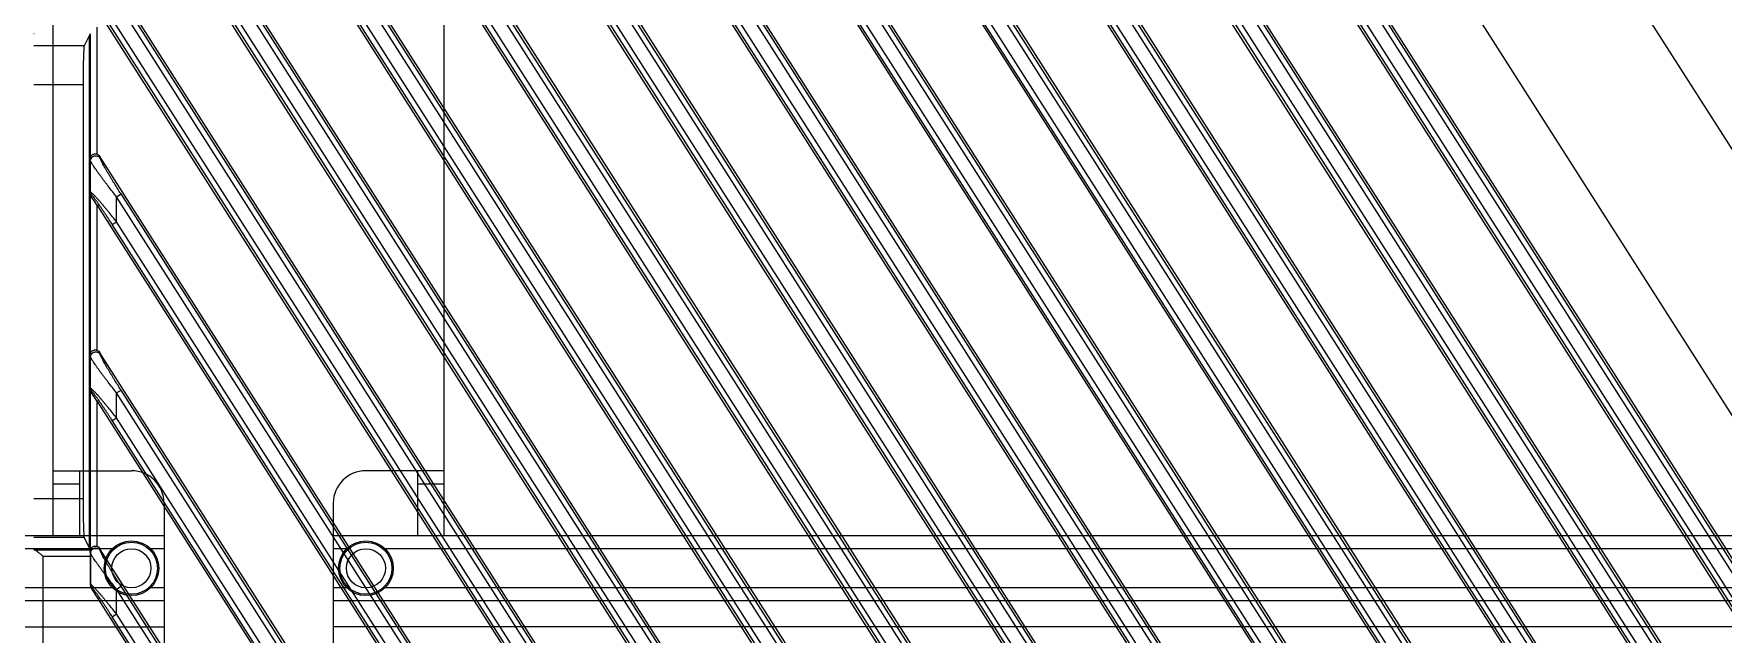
# Model space of a CAD drawing. Header units: millimetres. Extents: x 562 to 17351, y 2396 to 6995.
# Drawn here: x 12738.8 to 12868.5, y 5307.1 to 5353.3 of the extents above; entities that cross this region are included whole.
import ezdxf

# ---------------------------------------------------------------- set-up
doc = ezdxf.new("R2010")
doc.units = ezdxf.units.MM
doc.layers.add('02___PRT_ALL_AXES', color=7, linetype='Continuous')

# ---------------------------------------------------------------- blocks, each defined once
blk = doc.blocks.new('DTGCNV')
at = {"color": 7, "linetype": 'Continuous'}
for p, q in [((12719.01, 4978.83), (12910.96, 4677.53)), ((12735.19, 4973.91), (12923.33, 4678.59)), ((12903.91, 4677.66), (12717.35, 4970.49)), ((12902.32, 4679.06), (12718.67, 4967.34)), ((12902.66, 4679.27), (12719.01, 4967.55)), ((12717.32, 4966.45), (12901.38, 4677.53)), ((12718.33, 4965.21), (12900.77, 4678.84)), ((12718.67, 4965.42), (12901.1, 4679.06)), ((12894.31, 4677.66), (12717.35, 4955.42)), ((12892.72, 4679.06), (12718.67, 4952.26)), ((12893.06, 4679.27), (12719.01, 4952.48)), ((12717.32, 4951.38), (12891.78, 4677.53)), ((12718.33, 4950.13), (12891.16, 4678.84)), ((12718.67, 4950.35), (12891.5, 4679.06)), ((12887.42, 4673.4), (12717.35, 4940.34)), ((12885.86, 4674.75), (12718.67, 4937.19)), ((12886.2, 4674.96), (12719.01, 4937.4)), ((12717.32, 4936.3), (12884.81, 4673.4)), ((12884.3, 4674.53), (12718.33, 4935.06)), ((12884.64, 4674.75), (12718.67, 4935.27)), ((12877.81, 4673.4), (12717.35, 4925.27)), ((12876.26, 4674.75), (12718.67, 4922.11)), ((12876.59, 4674.96), (12719.01, 4922.32)), ((12717.32, 4921.23), (12875.2, 4673.4)), ((12874.7, 4674.53), (12718.33, 4919.98)), ((12875.04, 4674.75), (12718.67, 4920.19)), ((12868.21, 4673.4), (12717.35, 4910.19)), ((12866.65, 4674.75), (12718.67, 4907.04)), ((12866.99, 4674.96), (12719.01, 4907.25)), ((12865.1, 4674.53), (12718.33, 4904.91)), ((12865.43, 4674.75), (12718.67, 4905.12)), ((12721.45, 4899.66), (12865.6, 4673.4)), ((12858.6, 4673.4), (12721.7, 4888.29)), ((12857.38, 4674.96), (12723.32, 4885.41)), ((12721.45, 4884.59), (12853.36, 4677.53)), ((12857.05, 4674.75), (12722.98, 4885.2)), ((12855.49, 4674.53), (12722.64, 4883.07)), ((12855.83, 4674.75), (12722.98, 4883.28)), ((12846.29, 4677.66), (12721.7, 4873.22)), ((12844.7, 4679.06), (12722.98, 4870.12)), ((12845.04, 4679.27), (12723.32, 4870.33)), ((12721.45, 4869.51), (12843.76, 4677.53)), ((12722.64, 4867.99), (12843.14, 4678.84)), ((12722.98, 4868.2), (12843.48, 4679.06)), ((12717.92, 4859.98), (12834.15, 4677.53)), ((12836.68, 4677.66), (12720.44, 4860.12)), ((12719.18, 4858.35), (12833.54, 4678.84)), ((12719.51, 4858.57), (12833.87, 4679.06)), ((12835.09, 4679.06), (12720.73, 4858.57)), ((12835.43, 4679.27), (12721.07, 4858.78)), ((12827.08, 4677.66), (12717.35, 4849.89)), ((12825.49, 4679.06), (12718.67, 4846.73)), ((12825.83, 4679.27), (12719.01, 4846.95)), ((12717.32, 4845.85), (12824.55, 4677.53)), ((12718.33, 4844.6), (12823.93, 4678.84)), ((12718.67, 4844.82), (12824.27, 4679.06)), ((12817.47, 4677.66), (12717.35, 4834.81)), ((12717.32, 4830.77), (12814.94, 4677.53)), ((12815.89, 4679.06), (12718.67, 4831.66)), ((12816.22, 4679.27), (12719.01, 4831.87)), ((12718.33, 4829.53), (12814.33, 4678.84)), ((12718.67, 4829.74), (12814.67, 4679.06)), ((12810.58, 4673.4), (12717.35, 4819.74)), ((12809.03, 4674.75), (12718.67, 4816.58)), ((12809.36, 4674.96), (12719.01, 4816.8)), ((12717.32, 4815.7), (12807.97, 4673.4)), ((12807.47, 4674.53), (12718.33, 4814.45)), ((12807.81, 4674.75), (12718.67, 4814.67)), ((12721.45, 4807.77), (12721.45, 4798.02)), ((12720.49, 4806.35), (12716.62, 4806.35)), ((12720.95, 4807.27), (12720.49, 4806.35)), ((12720.87, 4807.1), (12720.87, 4767.8)), ((12720.95, 4807.27), (12720.95, 4797.72)), ((12720.42, 4803.35), (12716.62, 4803.35)), ((12720.42, 4803.35), (12720.42, 4771.54)), ((12720.98, 4797.51), (12720.95, 4797.72)), ((12720.98, 4795.08), (12720.98, 4797.51)), ((12721.72, 4797.72), (12721.7, 4797.84)), ((12800.98, 4673.4), (12721.7, 4797.84)), ((12720.95, 4794.96), (12720.98, 4795.08)), ((12720.95, 4794.96), (12720.95, 4782.64)), ((12721.02, 4794.77), (12721.04, 4794.87)), ((12722.98, 4794.74), (12723.32, 4794.96)), ((12722.98, 4792.83), (12722.98, 4794.74)), ((12799.42, 4674.75), (12722.98, 4794.74)), ((12799.76, 4674.96), (12723.32, 4794.96)), ((12721.45, 4794.13), (12721.45, 4782.94)), ((12721.45, 4794.13), (12798.37, 4673.4)), ((12722.64, 4792.61), (12722.98, 4792.83)), ((12797.87, 4674.53), (12722.64, 4792.61)), ((12798.2, 4674.75), (12722.98, 4792.83)), ((12721.72, 4782.65), (12721.7, 4782.76)), ((12791.37, 4673.4), (12721.7, 4782.76)), ((12720.98, 4782.43), (12720.95, 4782.64)), ((12720.98, 4780.01), (12720.98, 4782.43)), ((12720.95, 4779.88), (12720.98, 4780.01)), ((12720.95, 4779.88), (12720.95, 4767.62)), ((12721.02, 4779.69), (12721.04, 4779.79)), ((12721.45, 4779.06), (12721.45, 4767.87)), ((12721.45, 4779.06), (12788.77, 4673.4)), ((12722.98, 4779.67), (12723.32, 4779.88)), ((12722.98, 4777.75), (12722.98, 4779.67)), ((12789.82, 4674.75), (12722.98, 4779.67)), ((12790.16, 4674.96), (12723.32, 4779.88)), ((12722.64, 4777.54), (12722.98, 4777.75)), ((12788.6, 4674.75), (12722.98, 4777.75)), ((12788.26, 4674.53), (12722.64, 4777.54)), ((12720.42, 4771.54), (12716.62, 4771.54)), ((12720.49, 4768.55), (12716.62, 4768.55)), ((12720.49, 4768.55), (12720.95, 4767.62)), ((12716.66, 4767.62), (12720.95, 4767.62)), ((12720.95, 4767.62), (12720.95, 4767.62)), ((12720.96, 4767.51), (12720.98, 4767.36)), ((12720.98, 4764.93), (12720.98, 4767.36)), ((12721.72, 4767.57), (12721.7, 4767.69)), ((12781.77, 4673.4), (12721.7, 4767.69)), ((12717.32, 4767.12), (12717.32, 4759.48)), ((12717.32, 4767.12), (12720.97, 4767.12)), ((12720.97, 4767.12), (12720.97, 4764.87)), ((12720.98, 4764.93), (12720.97, 4764.87)), ((12721.04, 4764.72), (12721.03, 4764.65)), ((12721.03, 4764.65), (12779.16, 4673.4)), ((12722.98, 4764.59), (12723.32, 4764.81)), ((12780.55, 4674.96), (12723.32, 4764.81)), ((12722.98, 4762.68), (12722.98, 4764.59)), ((12780.22, 4674.75), (12722.98, 4764.59)), ((12722.64, 4762.46), (12722.98, 4762.68)), ((12778.66, 4674.53), (12722.64, 4762.46)), ((12779, 4674.75), (12722.98, 4762.68))]:
    blk.add_line(p, q, dxfattribs=at)
for centre in [(12721.38, 4795.09), (12721.38, 4780.01), (12721.38, 4764.93)]:
    blk.add_arc(centre, 0.396, 180.208, 212.9741, dxfattribs=at)
for centre, major_axis, ratio, start_param, end_param in [((12717.32, 4807.26), (0.7, 0), 0.052408, 2.812592, 3.141593), ((12720.49, 4803.35), (0, 3), 0.026186, 0.05236, 1.570796), ((12721.45, 4807.27), (0.5, 0), 0.052408, 3.089233, 3.115413), ((12721.37, 4797.62), (-0.052, 0.405), 0.97951, -1.123245, -0.349373), ((12721.45, 4794.05), (-0.499, 0.789), 0.046753, -1.496981, -0.460321), ((12721.37, 4782.54), (-0.052, 0.405), 0.97951, -1.123245, -0.349373), ((12721.45, 4778.98), (-0.499, 0.789), 0.046753, -1.496981, -0.460321), ((12720.49, 4771.54), (0, 3), 0.026186, -4.712389, -3.193953), ((12717.32, 4767.63), (0.7, 0), 0.052408, 3.141593, 3.470593), ((12720.95, 4767.12), (0, 0.5), 0.026186, -1.570796, -0.696436), ((12721.37, 4767.47), (-0.052, 0.405), 0.97951, -1.123245, -0.349373), ((12721.37, 4764.87), (0.085, 0.394), 0.992337, -4.49891, -3.92942)]:
    blk.add_ellipse(centre, major_axis=major_axis, ratio=ratio, start_param=start_param, end_param=end_param, dxfattribs=at)
for points, knots in [([(12721.45, 4798.02), (12721.42, 4798.02), (12721.35, 4798.03), (12721.25, 4798.02), (12721.16, 4797.99), (12721.09, 4797.95), (12721.03, 4797.9), (12720.99, 4797.84), (12720.96, 4797.78), (12720.95, 4797.74), (12720.95, 4797.72)], [0, 0, 0, 0, 0.160899, 0.314742, 0.456494, 0.584742, 0.700638, 0.806545, 0.905309, 1, 1, 1, 1]), ([(12720.98, 4797.51), (12720.98, 4797.53), (12720.98, 4797.57), (12721, 4797.63), (12721.02, 4797.69), (12721.06, 4797.74), (12721.1, 4797.79), (12721.15, 4797.83), (12721.21, 4797.86), (12721.27, 4797.88), (12721.33, 4797.9), (12721.39, 4797.9), (12721.46, 4797.89), (12721.52, 4797.88), (12721.58, 4797.85), (12721.63, 4797.82), (12721.68, 4797.77), (12721.7, 4797.74), (12721.72, 4797.72)], [0, 0, 0, 0, 0.061771, 0.123674, 0.185724, 0.247974, 0.310429, 0.373081, 0.435901, 0.498841, 0.561846, 0.62485, 0.687789, 0.750605, 0.813254, 0.8757, 0.937956, 1, 1, 1, 1]), ([(12722.98, 4794.74), (12722.87, 4794.88), (12722.65, 4795.16), (12722.39, 4795.5), (12722.18, 4795.77), (12722.02, 4795.97), (12721.87, 4796.17), (12721.73, 4796.37), (12721.59, 4796.56), (12721.46, 4796.74), (12721.34, 4796.91), (12721.25, 4797.05), (12721.18, 4797.15), (12721.13, 4797.22), (12721.09, 4797.29), (12721.06, 4797.35), (12721.03, 4797.4), (12721.01, 4797.44), (12720.99, 4797.46), (12720.99, 4797.48), (12720.98, 4797.49), (12720.98, 4797.5), (12720.98, 4797.51)], [0, 0, 0, 0, 0.154445, 0.30727, 0.382534, 0.456692, 0.529432, 0.600377, 0.669045, 0.734822, 0.796897, 0.854183, 0.880595, 0.905226, 0.927827, 0.94811, 0.965769, 0.980485, 0.986646, 0.991965, 0.996419, 1, 1, 1, 1]), ([(12723.32, 4794.96), (12723.23, 4795.09), (12723.06, 4795.36), (12722.86, 4795.69), (12722.69, 4795.95), (12722.57, 4796.15), (12722.46, 4796.34), (12722.34, 4796.53), (12722.23, 4796.72), (12722.13, 4796.9), (12722.03, 4797.08), (12721.95, 4797.22), (12721.89, 4797.33), (12721.85, 4797.4), (12721.82, 4797.47), (12721.79, 4797.54), (12721.76, 4797.6), (12721.74, 4797.64), (12721.73, 4797.67), (12721.72, 4797.69), (12721.72, 4797.71), (12721.72, 4797.72), (12721.72, 4797.72)], [0, 0, 0, 0, 0.147854, 0.294636, 0.367264, 0.439153, 0.510088, 0.579799, 0.647935, 0.714028, 0.777425, 0.83718, 0.86528, 0.891898, 0.916748, 0.939475, 0.959663, 0.976821, 0.984101, 0.990427, 0.995741, 1, 1, 1, 1]), ([(12720.95, 4794.96), (12720.95, 4794.94), (12720.96, 4794.91), (12720.97, 4794.86), (12720.99, 4794.81), (12721.01, 4794.78), (12721.02, 4794.77)], [0, 0, 0, 0, 0.23991, 0.484403, 0.736695, 1, 1, 1, 1]), ([(12722.98, 4792.83), (12722.88, 4792.96), (12722.67, 4793.21), (12722.41, 4793.53), (12722.2, 4793.78), (12722.05, 4793.96), (12721.9, 4794.14), (12721.76, 4794.31), (12721.64, 4794.45), (12721.54, 4794.55), (12721.47, 4794.63), (12721.41, 4794.7), (12721.35, 4794.77), (12721.29, 4794.83), (12721.23, 4794.89), (12721.18, 4794.94), (12721.13, 4794.98), (12721.09, 4795.02), (12721.06, 4795.05), (12721.04, 4795.07), (12721.02, 4795.08), (12721.01, 4795.08), (12721, 4795.09), (12721, 4795.09), (12720.99, 4795.09), (12720.99, 4795.09), (12720.98, 4795.09), (12720.98, 4795.09), (12720.98, 4795.09), (12720.98, 4795.08)], [0, 0, 0, 0, 0.163599, 0.325517, 0.405208, 0.483611, 0.560291, 0.634699, 0.706102, 0.740385, 0.773533, 0.805367, 0.835691, 0.864271, 0.890851, 0.915138, 0.936821, 0.955575, 0.97109, 0.977548, 0.983108, 0.987753, 0.991491, 0.994362, 0.995508, 0.996494, 0.997369, 0.998198, 1, 1, 1, 1]), ([(12722.64, 4792.61), (12722.56, 4792.74), (12722.45, 4792.92), (12722.29, 4793.16), (12722.17, 4793.34), (12722.05, 4793.52), (12721.93, 4793.7), (12721.82, 4793.87), (12721.7, 4794.04), (12721.61, 4794.18), (12721.53, 4794.28), (12721.48, 4794.36), (12721.42, 4794.44), (12721.37, 4794.51), (12721.32, 4794.57), (12721.27, 4794.64), (12721.23, 4794.7), (12721.19, 4794.75), (12721.15, 4794.79), (12721.12, 4794.82), (12721.1, 4794.84), (12721.09, 4794.86), (12721.07, 4794.87), (12721.07, 4794.87), (12721.06, 4794.88), (12721.05, 4794.88), (12721.05, 4794.88), (12721.05, 4794.88), (12721.05, 4794.88), (12721.04, 4794.87), (12721.04, 4794.87), (12721.04, 4794.87)], [0, 0, 0, 0, 0.15694, 0.235083, 0.312792, 0.389889, 0.466133, 0.541222, 0.614757, 0.686184, 0.720877, 0.754726, 0.78758, 0.819246, 0.849499, 0.878053, 0.90457, 0.928641, 0.949798, 0.96753, 0.974953, 0.981338, 0.986644, 0.990849, 0.993984, 0.99519, 0.9962, 0.997085, 0.997946, 0.99889, 1, 1, 1, 1]), ([(12721.45, 4782.94), (12721.42, 4782.95), (12721.35, 4782.96), (12721.25, 4782.95), (12721.16, 4782.92), (12721.09, 4782.88), (12721.03, 4782.83), (12720.99, 4782.77), (12720.96, 4782.71), (12720.95, 4782.66), (12720.95, 4782.64)], [0, 0, 0, 0, 0.160899, 0.314742, 0.456494, 0.584742, 0.700638, 0.806545, 0.905309, 1, 1, 1, 1]), ([(12720.98, 4782.43), (12720.98, 4782.45), (12720.98, 4782.49), (12721, 4782.56), (12721.02, 4782.61), (12721.06, 4782.67), (12721.1, 4782.71), (12721.15, 4782.75), (12721.21, 4782.79), (12721.27, 4782.81), (12721.33, 4782.82), (12721.39, 4782.83), (12721.46, 4782.82), (12721.52, 4782.8), (12721.58, 4782.78), (12721.63, 4782.74), (12721.68, 4782.7), (12721.7, 4782.66), (12721.72, 4782.65)], [0, 0, 0, 0, 0.061771, 0.123674, 0.185724, 0.247974, 0.310429, 0.373081, 0.435901, 0.498841, 0.561846, 0.62485, 0.687789, 0.750605, 0.813254, 0.8757, 0.937956, 1, 1, 1, 1]), ([(12722.98, 4779.67), (12722.87, 4779.81), (12722.65, 4780.08), (12722.39, 4780.42), (12722.18, 4780.7), (12722.02, 4780.9), (12721.87, 4781.1), (12721.73, 4781.29), (12721.59, 4781.48), (12721.46, 4781.66), (12721.34, 4781.84), (12721.25, 4781.97), (12721.18, 4782.08), (12721.13, 4782.15), (12721.09, 4782.21), (12721.06, 4782.27), (12721.03, 4782.32), (12721.01, 4782.36), (12720.99, 4782.39), (12720.99, 4782.4), (12720.98, 4782.42), (12720.98, 4782.43), (12720.98, 4782.43)], [0, 0, 0, 0, 0.154445, 0.30727, 0.382534, 0.456692, 0.529432, 0.600377, 0.669045, 0.734822, 0.796897, 0.854183, 0.880595, 0.905226, 0.927827, 0.94811, 0.965769, 0.980485, 0.986646, 0.991965, 0.996419, 1, 1, 1, 1]), ([(12723.32, 4779.88), (12723.23, 4780.01), (12723.06, 4780.28), (12722.86, 4780.61), (12722.69, 4780.88), (12722.57, 4781.07), (12722.46, 4781.27), (12722.34, 4781.46), (12722.23, 4781.65), (12722.13, 4781.83), (12722.03, 4782), (12721.95, 4782.15), (12721.89, 4782.25), (12721.85, 4782.33), (12721.82, 4782.4), (12721.79, 4782.46), (12721.76, 4782.52), (12721.74, 4782.57), (12721.73, 4782.6), (12721.72, 4782.62), (12721.72, 4782.63), (12721.72, 4782.64), (12721.72, 4782.65)], [0, 0, 0, 0, 0.147854, 0.294636, 0.367264, 0.439153, 0.510088, 0.579799, 0.647935, 0.714028, 0.777425, 0.83718, 0.86528, 0.891898, 0.916748, 0.939475, 0.959663, 0.976821, 0.984101, 0.990427, 0.995741, 1, 1, 1, 1]), ([(12720.95, 4779.88), (12720.95, 4779.87), (12720.96, 4779.83), (12720.97, 4779.78), (12720.99, 4779.74), (12721.01, 4779.71), (12721.02, 4779.69)], [0, 0, 0, 0, 0.23991, 0.484403, 0.736695, 1, 1, 1, 1]), ([(12722.98, 4777.75), (12722.88, 4777.88), (12722.67, 4778.14), (12722.41, 4778.46), (12722.2, 4778.7), (12722.05, 4778.89), (12721.9, 4779.06), (12721.76, 4779.23), (12721.64, 4779.37), (12721.54, 4779.48), (12721.47, 4779.55), (12721.41, 4779.62), (12721.35, 4779.69), (12721.29, 4779.75), (12721.23, 4779.81), (12721.18, 4779.86), (12721.13, 4779.91), (12721.09, 4779.95), (12721.06, 4779.97), (12721.04, 4779.99), (12721.02, 4780), (12721.01, 4780.01), (12721, 4780.01), (12721, 4780.02), (12720.99, 4780.02), (12720.99, 4780.02), (12720.98, 4780.02), (12720.98, 4780.01), (12720.98, 4780.01), (12720.98, 4780.01)], [0, 0, 0, 0, 0.163599, 0.325517, 0.405208, 0.483611, 0.560291, 0.634699, 0.706102, 0.740385, 0.773533, 0.805367, 0.835691, 0.864271, 0.890851, 0.915138, 0.936821, 0.955575, 0.97109, 0.977548, 0.983108, 0.987753, 0.991491, 0.994362, 0.995508, 0.996494, 0.997369, 0.998198, 1, 1, 1, 1]), ([(12722.64, 4777.54), (12722.56, 4777.66), (12722.45, 4777.84), (12722.29, 4778.09), (12722.17, 4778.27), (12722.05, 4778.45), (12721.93, 4778.62), (12721.82, 4778.8), (12721.7, 4778.97), (12721.61, 4779.1), (12721.53, 4779.21), (12721.48, 4779.29), (12721.42, 4779.36), (12721.37, 4779.43), (12721.32, 4779.5), (12721.27, 4779.56), (12721.23, 4779.62), (12721.19, 4779.67), (12721.15, 4779.72), (12721.12, 4779.75), (12721.1, 4779.77), (12721.09, 4779.78), (12721.07, 4779.79), (12721.07, 4779.8), (12721.06, 4779.8), (12721.05, 4779.8), (12721.05, 4779.8), (12721.05, 4779.8), (12721.05, 4779.8), (12721.04, 4779.8), (12721.04, 4779.8), (12721.04, 4779.79)], [0, 0, 0, 0, 0.15694, 0.235083, 0.312792, 0.389889, 0.466133, 0.541222, 0.614757, 0.686184, 0.720877, 0.754726, 0.78758, 0.819246, 0.849499, 0.878053, 0.90457, 0.928641, 0.949798, 0.96753, 0.974953, 0.981338, 0.986644, 0.990849, 0.993984, 0.99519, 0.9962, 0.997085, 0.997946, 0.99889, 1, 1, 1, 1]), ([(12717.32, 4767.12), (12717.29, 4767.15), (12717.22, 4767.2), (12717.13, 4767.28), (12717.03, 4767.36), (12716.94, 4767.44), (12716.87, 4767.49), (12716.81, 4767.53), (12716.78, 4767.56), (12716.74, 4767.58), (12716.71, 4767.6), (12716.69, 4767.61), (12716.68, 4767.61), (12716.67, 4767.62), (12716.66, 4767.62), (12716.66, 4767.62)], [0, 0, 0, 0, 0.152678, 0.303619, 0.450743, 0.591561, 0.722626, 0.783052, 0.839064, 0.889738, 0.93406, 0.953523, 0.971039, 0.986537, 1, 1, 1, 1]), ([(12720.95, 4767.62), (12720.95, 4767.62), (12720.95, 4767.62), (12720.95, 4767.62), (12720.96, 4767.62), (12720.96, 4767.62), (12720.96, 4767.62), (12720.96, 4767.62)], [0, 0, 0, 0, 0.066209, 0.157985, 0.394508, 0.671959, 1, 1, 1, 1]), ([(12721.45, 4767.87), (12721.42, 4767.87), (12721.36, 4767.88), (12721.27, 4767.87), (12721.2, 4767.86), (12721.15, 4767.83), (12721.1, 4767.81), (12721.05, 4767.78), (12721.02, 4767.73), (12720.99, 4767.7), (12720.98, 4767.67), (12720.97, 4767.65), (12720.96, 4767.63), (12720.96, 4767.62)], [0, 0, 0, 0, 0.156834, 0.308027, 0.44919, 0.515423, 0.578674, 0.696574, 0.804666, 0.855721, 0.904907, 0.952676, 1, 1, 1, 1]), ([(12720.96, 4767.62), (12720.96, 4767.61), (12720.96, 4767.61), (12720.96, 4767.6), (12720.96, 4767.59), (12720.96, 4767.58), (12720.96, 4767.56), (12720.96, 4767.54), (12720.96, 4767.52), (12720.96, 4767.51)], [0, 0, 0, 0, 0.060347, 0.13986, 0.238437, 0.355663, 0.491062, 0.644058, 1, 1, 1, 1]), ([(12720.96, 4767.62), (12720.96, 4767.62), (12720.96, 4767.62), (12720.96, 4767.62), (12720.96, 4767.62), (12720.96, 4767.62), (12720.96, 4767.62)], [0, 0, 0, 0, 0.167711, 0.388179, 0.668062, 1, 1, 1, 1]), ([(12720.98, 4767.36), (12720.98, 4767.38), (12720.98, 4767.42), (12721, 4767.48), (12721.02, 4767.54), (12721.06, 4767.59), (12721.1, 4767.64), (12721.15, 4767.68), (12721.21, 4767.71), (12721.27, 4767.73), (12721.33, 4767.75), (12721.39, 4767.75), (12721.46, 4767.74), (12721.52, 4767.73), (12721.58, 4767.7), (12721.63, 4767.66), (12721.68, 4767.62), (12721.7, 4767.59), (12721.72, 4767.57)], [0, 0, 0, 0, 0.061771, 0.123674, 0.185724, 0.247974, 0.310429, 0.373081, 0.435901, 0.498841, 0.561846, 0.62485, 0.687789, 0.750605, 0.813254, 0.8757, 0.937956, 1, 1, 1, 1]), ([(12722.98, 4764.59), (12722.87, 4764.73), (12722.65, 4765), (12722.39, 4765.35), (12722.18, 4765.62), (12722.02, 4765.82), (12721.87, 4766.02), (12721.73, 4766.22), (12721.59, 4766.41), (12721.46, 4766.59), (12721.34, 4766.76), (12721.25, 4766.9), (12721.18, 4767), (12721.13, 4767.07), (12721.09, 4767.14), (12721.06, 4767.19), (12721.03, 4767.25), (12721.01, 4767.29), (12720.99, 4767.31), (12720.99, 4767.33), (12720.98, 4767.34), (12720.98, 4767.35), (12720.98, 4767.36)], [0, 0, 0, 0, 0.154445, 0.30727, 0.382534, 0.456692, 0.529432, 0.600377, 0.669045, 0.734822, 0.796897, 0.854183, 0.880595, 0.905226, 0.927827, 0.94811, 0.965769, 0.980485, 0.986646, 0.991965, 0.996419, 1, 1, 1, 1]), ([(12723.32, 4764.81), (12723.23, 4764.94), (12723.06, 4765.2), (12722.86, 4765.54), (12722.69, 4765.8), (12722.57, 4766), (12722.46, 4766.19), (12722.34, 4766.38), (12722.23, 4766.57), (12722.13, 4766.75), (12722.03, 4766.93), (12721.95, 4767.07), (12721.89, 4767.18), (12721.85, 4767.25), (12721.82, 4767.32), (12721.79, 4767.39), (12721.76, 4767.45), (12721.74, 4767.49), (12721.73, 4767.52), (12721.72, 4767.54), (12721.72, 4767.56), (12721.72, 4767.57), (12721.72, 4767.57)], [0, 0, 0, 0, 0.147854, 0.294636, 0.367264, 0.439153, 0.510088, 0.579799, 0.647935, 0.714028, 0.777425, 0.83718, 0.86528, 0.891898, 0.916748, 0.939475, 0.959663, 0.976821, 0.984101, 0.990427, 0.995741, 1, 1, 1, 1]), ([(12722.98, 4762.68), (12722.88, 4762.81), (12722.67, 4763.06), (12722.41, 4763.38), (12722.2, 4763.63), (12722.05, 4763.81), (12721.9, 4763.99), (12721.76, 4764.16), (12721.64, 4764.3), (12721.54, 4764.4), (12721.47, 4764.48), (12721.41, 4764.55), (12721.35, 4764.62), (12721.29, 4764.68), (12721.23, 4764.74), (12721.18, 4764.79), (12721.13, 4764.83), (12721.09, 4764.87), (12721.06, 4764.9), (12721.04, 4764.92), (12721.02, 4764.93), (12721.01, 4764.93), (12721, 4764.94), (12721, 4764.94), (12720.99, 4764.94), (12720.99, 4764.94), (12720.98, 4764.94), (12720.98, 4764.94), (12720.98, 4764.93), (12720.98, 4764.93)], [0, 0, 0, 0, 0.163599, 0.325517, 0.405208, 0.483611, 0.560291, 0.634699, 0.706102, 0.740385, 0.773533, 0.805367, 0.835691, 0.864271, 0.890851, 0.915138, 0.936821, 0.955575, 0.97109, 0.977548, 0.983108, 0.987753, 0.991491, 0.994362, 0.995508, 0.996494, 0.997369, 0.998198, 1, 1, 1, 1]), ([(12722.64, 4762.46), (12722.56, 4762.59), (12722.45, 4762.77), (12722.29, 4763.01), (12722.17, 4763.19), (12722.05, 4763.37), (12721.93, 4763.55), (12721.82, 4763.72), (12721.7, 4763.89), (12721.61, 4764.03), (12721.53, 4764.13), (12721.48, 4764.21), (12721.42, 4764.28), (12721.37, 4764.36), (12721.32, 4764.42), (12721.27, 4764.49), (12721.23, 4764.54), (12721.19, 4764.6), (12721.15, 4764.64), (12721.12, 4764.67), (12721.1, 4764.69), (12721.09, 4764.71), (12721.07, 4764.72), (12721.07, 4764.72), (12721.06, 4764.73), (12721.05, 4764.73), (12721.05, 4764.73), (12721.05, 4764.73), (12721.05, 4764.72), (12721.04, 4764.72), (12721.04, 4764.72), (12721.04, 4764.72)], [0, 0, 0, 0, 0.15694, 0.235083, 0.312792, 0.389889, 0.466133, 0.541222, 0.614757, 0.686184, 0.720877, 0.754726, 0.78758, 0.819246, 0.849499, 0.878053, 0.90457, 0.928641, 0.949798, 0.96753, 0.974953, 0.981338, 0.986644, 0.990849, 0.993984, 0.99519, 0.9962, 0.997085, 0.997946, 0.99889, 1, 1, 1, 1])]:
    blk.add_open_spline(points, degree=3, knots=knots, dxfattribs=at)
blk = doc.blocks.new('*U61')
blk.add_blockref('DTGCNV', (-13016.62, -4845.2))
blk = doc.blocks.new('*U62')
at = {"color": 0, "linetype": 'ByBlock', "lineweight": -2, "transparency": 16777216}
blk.add_blockref('*U61', (600, 1350), dxfattribs=at)
blk = doc.blocks.new('rygdvx')
at = {"color": 114, "linetype": 'Continuous', "true_color": 0x139b48}
for p, q in [((13655.56, 11058.58), (13655.56, 11208.58)), ((13685.56, 11058.58), (13685.56, 11208.58)), ((13655.56, 11063.58), (13661.56, 11063.58)), ((13655.56, 11062.58), (13657.56, 11062.58)), ((13657.56, 11063.58), (13657.56, 11058.58)), ((13685.56, 11063.58), (13679.56, 11063.58)), ((13683.56, 11058.58), (13683.56, 11063.58)), ((13683.56, 11062.58), (13685.56, 11062.58)), ((13664.06, 11061.08), (13664.06, 11026.08)), ((13677.06, 11061.08), (13677.06, 11026.08)), ((13664.06, 11058.58), (13641.06, 11058.58)), ((13664.06, 11057.58), (13663.03, 11057.58)), ((14231.06, 11058.58), (13677.06, 11058.58)), ((13678.09, 11057.58), (13677.06, 11057.58)), ((13664.06, 11053.58), (13641.06, 11053.58)), ((13664.06, 11054.58), (13663.03, 11054.58)), ((13678.09, 11054.58), (13677.06, 11054.58)), ((14231.06, 11053.58), (13677.06, 11053.58)), ((13640.56, 11051.58), (13664.06, 11051.58)), ((14231.06, 11051.58), (13677.06, 11051.58))]:
    blk.add_line(p, q, dxfattribs=at)
for centre, radius in [((13661.56, 11056.08), 2), ((13661.56, 11056.08), 1.5), ((13679.56, 11056.08), 2), ((13679.56, 11056.08), 1.5)]:
    blk.add_circle(centre, radius, dxfattribs=at)
for centre, start, end in [((13661.56, 11061.08), 0, 90), ((13679.56, 11061.08), 90, 180)]:
    blk.add_arc(centre, 2.5, start, end, dxfattribs=at)
at = {"layer": '02___PRT_ALL_AXES', "color": 114, "linetype": 'Continuous', "true_color": 0x139b48}
for p, q in [((13660.09, 11057.58), (13648.03, 11057.58)), ((14227.09, 11057.58), (13681.03, 11057.58)), ((13660.09, 11054.58), (13648.03, 11054.58)), ((14227.09, 11054.58), (13681.03, 11054.58))]:
    blk.add_line(p, q, dxfattribs=at)
for centre in [(13661.56, 11056.08), (13679.56, 11056.08)]:
    blk.add_circle(centre, 2.1, dxfattribs=at)
blk = doc.blocks.new('*U139')
blk.add_blockref('rygdvx', (-13946.56, -11136.35))
blk = doc.blocks.new('*U141')
at = {"color": 0, "linetype": 'ByBlock', "lineweight": -2, "transparency": 16777216}
blk.add_blockref('*U139', (600, 0), dxfattribs=at)

msp = doc.modelspace()

# ---------------------------------------------------------------- block references
for name, p in [('*U141', (12431.316, 5392.479)), ('*U62', (12438.816, 4041.217))]:
    msp.add_blockref(name, p)

doc.saveas('drawing.dxf')
